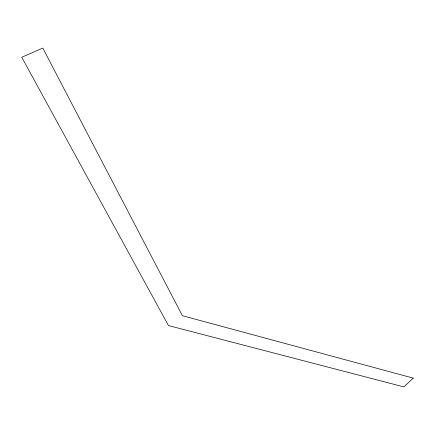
<?xml version="1.0" encoding="UTF-8"?>
<svg xmlns="http://www.w3.org/2000/svg" width="435" height="435" viewBox="0 0 435 435"><rect width="100%" height="100%" fill="white"/><g stroke="black" fill="none" stroke-linecap="round" stroke-linejoin="round"><path stroke-width="0.65" d="M413.25 378.129L403.897 386.911L168.459 325.565L21.75 57.262L42.804 48.089L182.395 315.701L413.25 378.129"/></g></svg>
